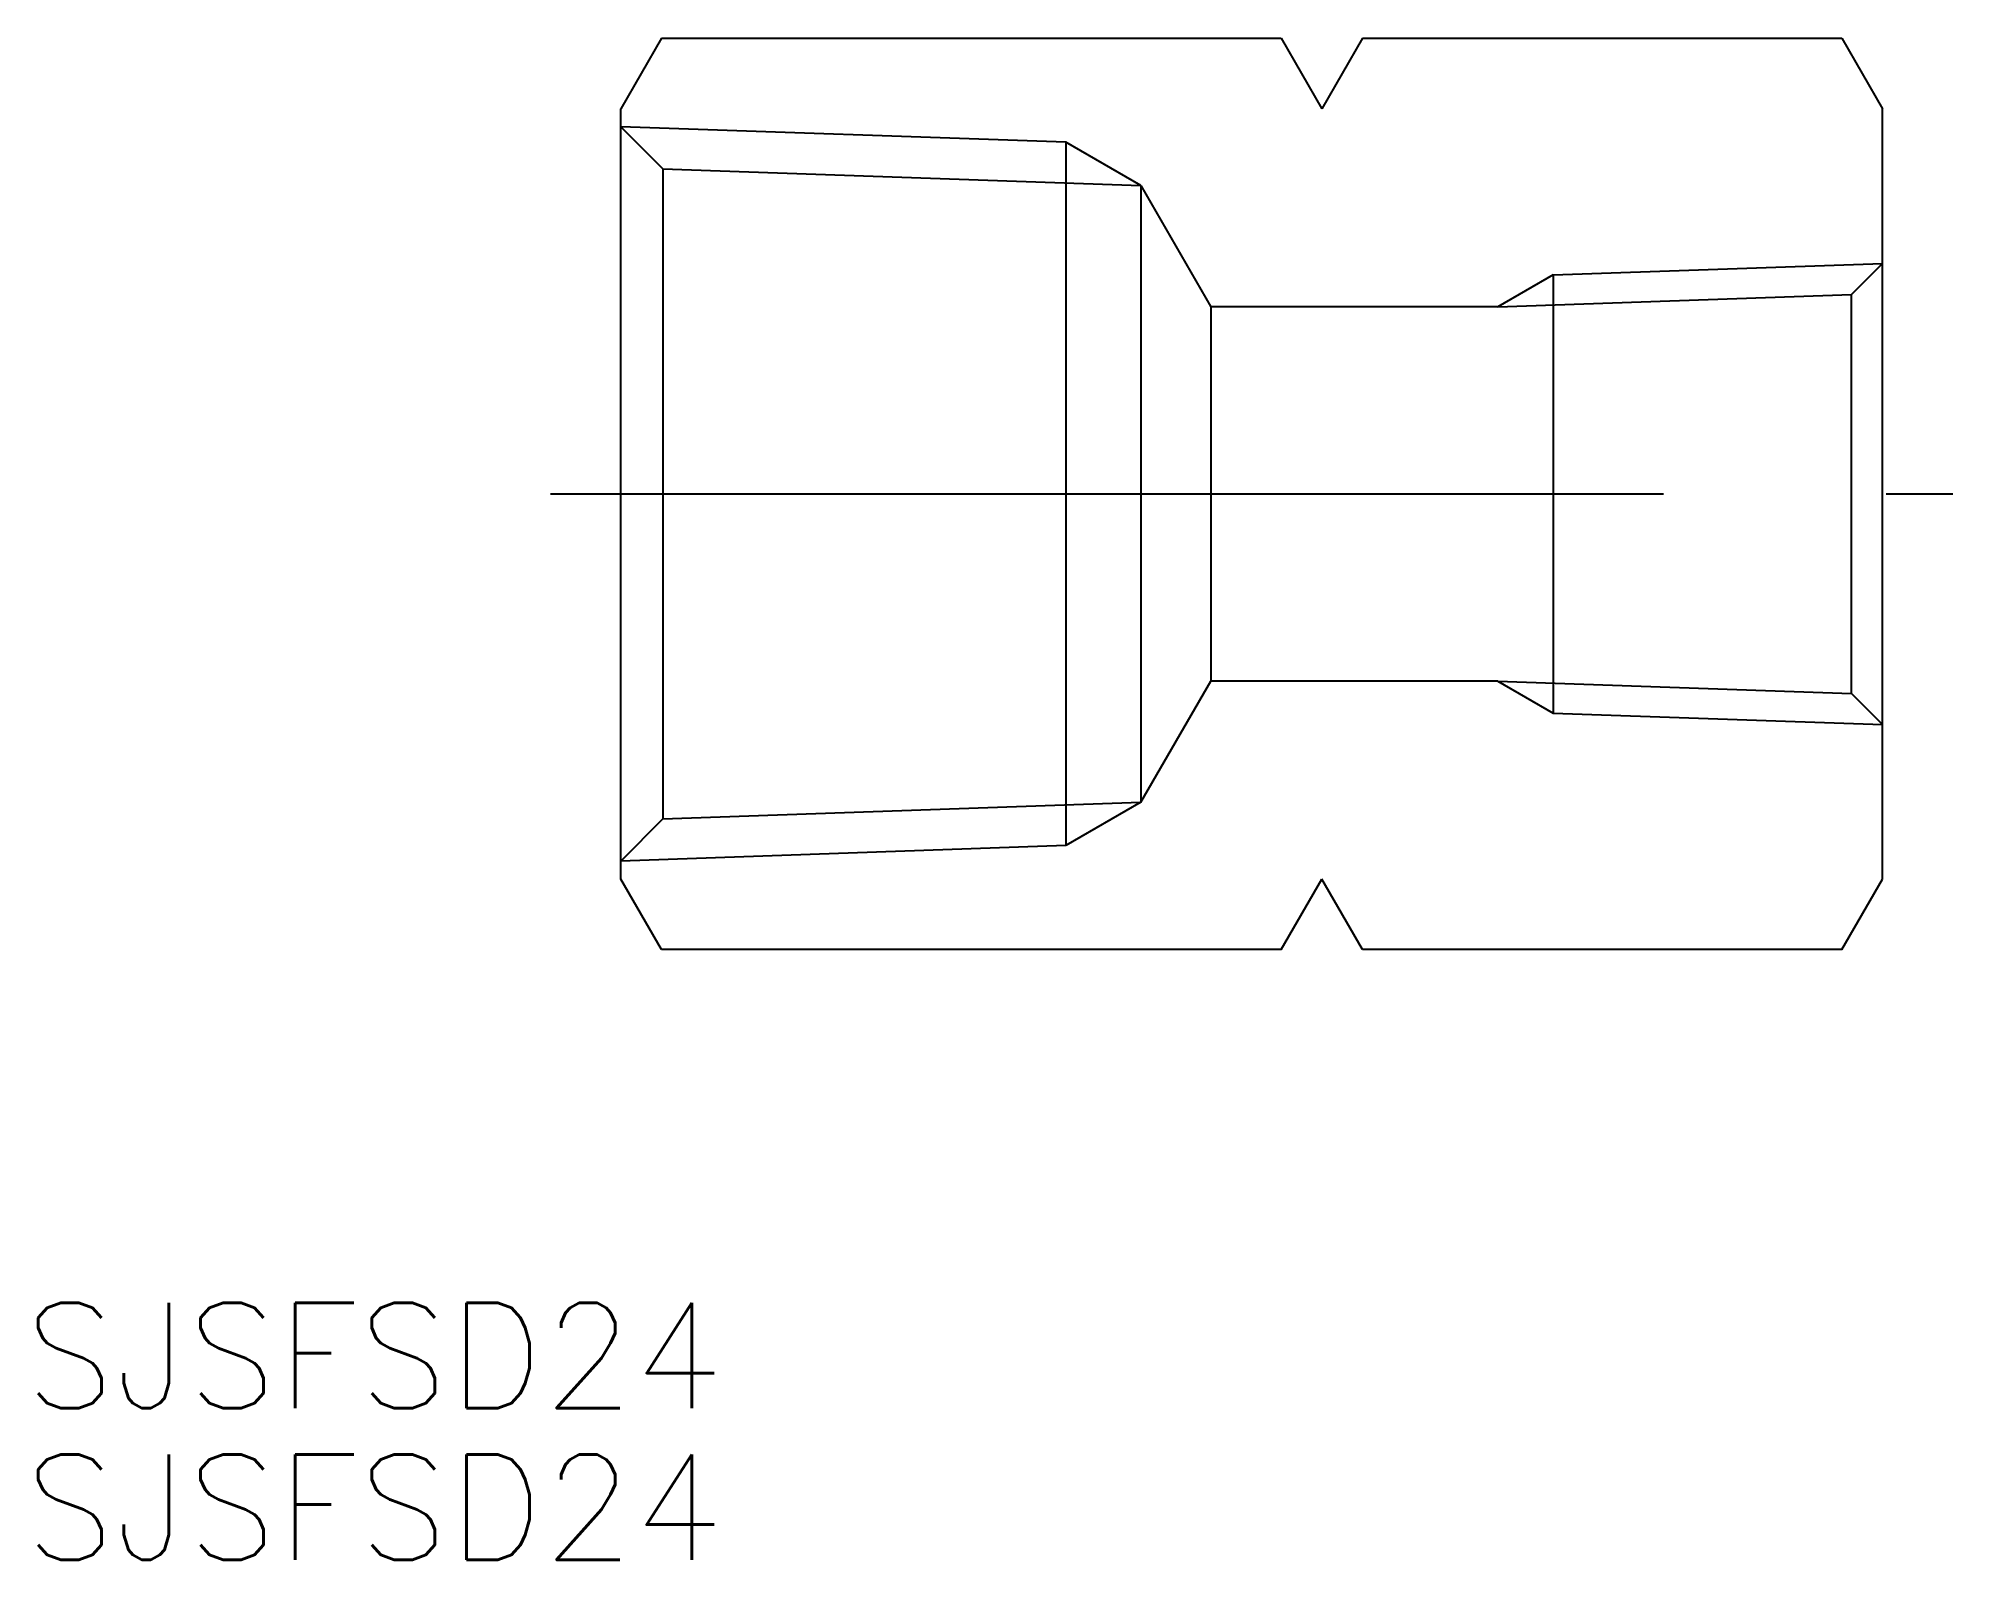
# Model space of a CAD drawing. Extents: x -52.6 to 2, y -30.4 to 13.
import ezdxf

# ---------------------------------------------------------------- set-up
doc = ezdxf.new("R2010")
doc.units = 0
doc.linetypes.add('CENTER', pattern=[50.8, 31.75, -6.35, 6.35, -6.35])
doc.layers.get('0').update_dxf_attribs({"linetype": 'CONTINUOUS'})
doc.layers.add('CENTER', color=1, linetype='CENTER')
doc.styles.get("Standard").update_dxf_attribs({"font": 'txt.shx', "height": 3, "bigfont": 'bigfont.shx'})

msp = doc.modelspace()

# ---------------------------------------------------------------- linework, layer by layer
at = {"color": 7, "linetype": 'CONTINUOUS'}
for p, q in [((-34.839, 13), (-36, 10.989)), ((-34.839, 13), (-17.161, 13)), ((-17.161, 13), (-16, 10.989)), ((-14.839, 13), (-16, 10.989)), ((-14.839, 13), (-1.161, 13)), ((-1.161, 13), (0, 10.989)), ((-36, -10.989), (-36, 10.989)), ((0, -10.989), (0, 10.989)), ((-34.796, 9.273), (-36, 10.478)), ((-23.3, 10.034), (-23.3, -10.034)), ((-34.796, 9.273), (-34.796, -9.273)), ((-34.796, 9.273), (-21.158, 8.797)), ((-21.158, 8.797), (-21.158, -8.797)), ((-21.158, 8.797), (-19.161, 5.339)), ((-0.887, 5.692), (0, 6.579)), ((-9.4, 6.25), (-9.4, -6.25)), ((-10.978, 5.339), (-0.887, 5.692)), ((-0.887, -5.692), (-0.887, 5.692)), ((-10.978, 5.339), (-19.161, 5.339)), ((-19.161, 5.339), (-19.161, -5.339)), ((-21.158, -8.797), (-19.161, -5.339)), ((-10.978, -5.339), (-19.161, -5.339)), ((-10.978, -5.339), (-0.887, -5.692)), ((-0.887, -5.692), (0, -6.579)), ((-34.796, -9.273), (-36, -10.478)), ((-34.796, -9.273), (-21.158, -8.797)), ((-34.839, -13), (-36, -10.989)), ((-17.161, -13), (-16, -10.989)), ((-14.839, -13), (-16, -10.989)), ((-1.161, -13), (0, -10.989)), ((-17.161, -13), (-34.839, -13)), ((-1.161, -13), (-14.839, -13))]:
    msp.add_line(p, q, dxfattribs=at)
at = {"color": 3, "linetype": 'CONTINUOUS'}
for p, q in [((-23.3, 10.034), (-36, 10.478)), ((-21.158, 8.797), (-23.3, 10.034)), ((-9.4, 6.25), (0, 6.579)), ((-9.4, 6.25), (-10.978, 5.339)), ((-10.978, -5.339), (-9.4, -6.25)), ((-9.4, -6.25), (0, -6.579)), ((-21.158, -8.797), (-23.3, -10.034)), ((-23.3, -10.034), (-36, -10.478))]:
    msp.add_line(p, q, dxfattribs=at)
at = {"layer": 'CENTER', "color": 1, "linetype": 'CENTER'}
msp.add_line((-38, 0), (2, 0), dxfattribs=at)

# ---------------------------------------------------------------- texts
at = {"color": 7, "linetype": 'CONTINUOUS'}
for p in [(-53, -26.081), (-53, -30.406)]:
    msp.add_text('SJSFSD24', height=3, dxfattribs=at).set_placement(p)

doc.saveas('drawing.dxf')
